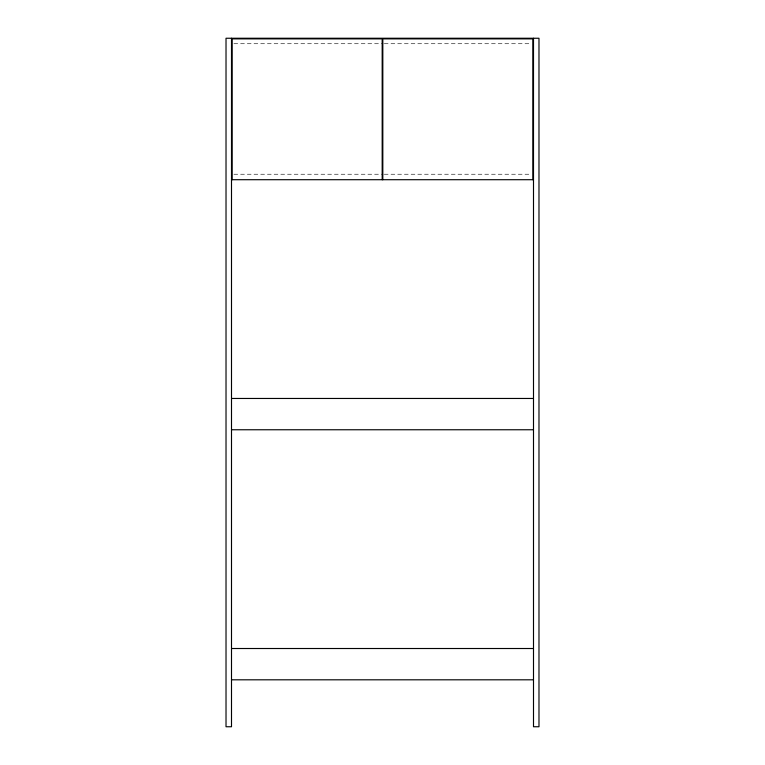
<?xml version="1.0" encoding="UTF-8"?>
<svg xmlns="http://www.w3.org/2000/svg" width="765" height="765" viewBox="0 0 765 765"><rect width="100%" height="100%" fill="white"/><g stroke="black" fill="none" stroke-linecap="round" stroke-linejoin="round"><path stroke-width="0.57" stroke-dasharray="3.83 2.87" d="M233.889 43.729L383.093 43.729M384.288 43.729L531.111 43.729M233.889 174.229L383.093 174.229M384.288 174.229L531.111 174.229"/><path stroke-width="1.15" d="M231.499 179.708L533.501 179.708M231.499 398.46L533.501 398.46M231.499 429.758L533.501 429.758M231.499 648.51L533.501 648.51M231.499 679.808L533.501 679.808M533.501 38.25L533.501 726.75L538.981 726.75L538.981 38.25L226.019 38.25L226.019 726.75L231.499 726.75L231.499 38.25M532.87 179.708L532.87 38.872L382.816 38.872L382.816 179.708M382.184 179.708L382.184 38.872L232.13 38.872L232.13 179.708"/></g></svg>
